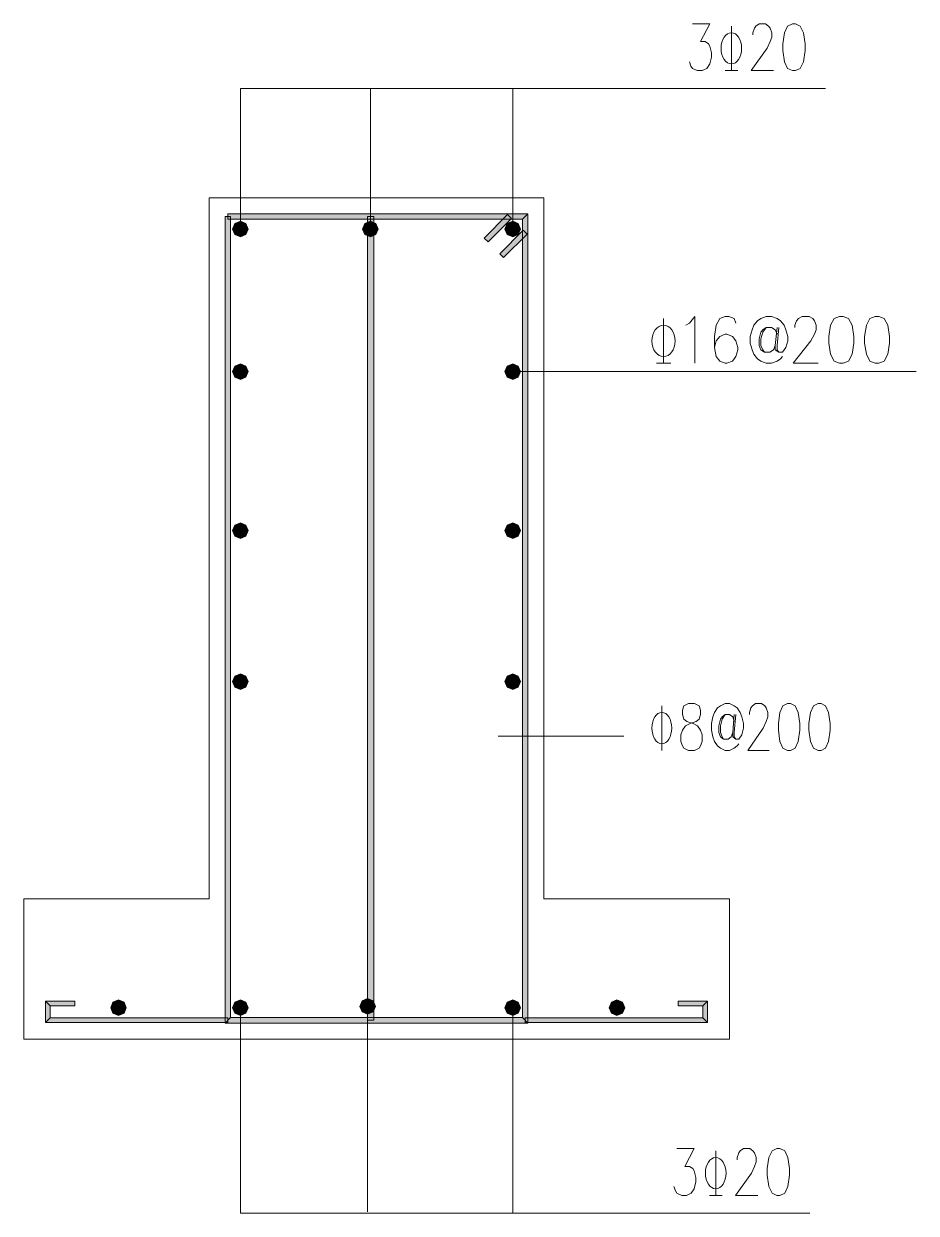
# Model space of a CAD drawing. Header units: millimetres. Extents: x 0 to 414, y 0 to 292.
# Drawn here: x 212.7 to 268.9, y 56.9 to 131.9 of the extents above; entities that cross this region are included whole.
import ezdxf

# ---------------------------------------------------------------- set-up
doc = ezdxf.new("R2010")
doc.units = ezdxf.units.MM

msp = doc.modelspace()

# ---------------------------------------------------------------- hatches: boundary and pattern name
h = msp.add_hatch(color=0)
h.dxf.hatch_style = 2
h.paths.add_polyline_path([(225.417944, 119.722194), (225.763667, 119.722194), (225.763667, 69.243222), (225.417944, 68.8975)])
h = msp.add_hatch(color=0)
h.dxf.hatch_style = 2
h.paths.add_polyline_path([(244.485583, 119.895056), (244.143389, 119.549333), (225.590806, 119.549333), (225.590806, 119.895056)])
h = msp.add_hatch(color=0)
h.dxf.hatch_style = 2
h.paths.add_polyline_path([(226.031778, 119.281222), (225.887139, 118.931972), (226.3775, 118.931972)])
h = msp.add_hatch(color=0)
h.dxf.hatch_style = 2
h.paths.add_polyline_path([(226.3775, 119.425861), (226.031778, 119.281222), (226.3775, 118.931972)])
h = msp.add_hatch(color=0)
h.dxf.hatch_style = 2
h.paths.add_polyline_path([(226.72675, 119.281222), (226.3775, 119.425861), (226.3775, 118.931972)])
h = msp.add_hatch(color=0)
h.dxf.hatch_style = 2
h.paths.add_polyline_path([(226.871389, 118.931972), (226.72675, 119.281222), (226.3775, 118.931972)])
h = msp.add_hatch(color=0)
h.dxf.hatch_style = 2
h.paths.add_polyline_path([(234.075111, 118.931972), (234.216222, 119.281222), (234.565472, 118.931972)])
h = msp.add_hatch(color=0)
h.dxf.hatch_style = 2
h.paths.add_polyline_path([(234.216222, 119.281222), (234.565472, 119.425861), (234.565472, 118.931972)])
h = msp.add_hatch(color=0)
h.dxf.hatch_style = 2
h.paths.add_polyline_path([(234.389083, 119.722194), (234.784194, 119.722194), (234.784194, 69.070361), (234.389083, 69.070361)])
h = msp.add_hatch(color=0)
h.dxf.hatch_style = 2
h.paths.add_polyline_path([(234.565472, 119.425861), (234.914722, 119.281222), (234.565472, 118.931972)])
h = msp.add_hatch(color=0)
h.dxf.hatch_style = 2
h.paths.add_polyline_path([(234.914722, 119.281222), (235.059361, 118.931972), (234.565472, 118.931972)])
h = msp.add_hatch(color=0)
h.dxf.hatch_style = 2
h.paths.add_polyline_path([(243.208528, 119.842139), (243.451944, 119.598722), (241.973806, 118.120583), (241.730389, 118.367528)])
h = msp.add_hatch(color=0)
h.dxf.hatch_style = 2
h.paths.add_polyline_path([(243.176778, 119.281222), (243.035667, 118.931972), (243.526028, 118.931972)])
h = msp.add_hatch(color=0)
h.dxf.hatch_style = 2
h.paths.add_polyline_path([(243.526028, 119.425861), (243.176778, 119.281222), (243.526028, 118.931972)])
h = msp.add_hatch(color=0)
h.dxf.hatch_style = 2
h.paths.add_polyline_path([(243.875278, 119.281222), (243.526028, 119.425861), (243.526028, 118.931972)])
h = msp.add_hatch(color=0)
h.dxf.hatch_style = 2
h.paths.add_polyline_path([(244.019917, 118.931972), (243.875278, 119.281222), (243.526028, 118.931972)])
h = msp.add_hatch(color=0)
h.dxf.hatch_style = 2
h.paths.add_polyline_path([(244.485583, 68.8975), (244.143389, 69.243222), (244.143389, 119.549333), (244.485583, 119.895056)])
h = msp.add_hatch(color=0)
h.dxf.hatch_style = 2
h.paths.add_polyline_path([(225.887139, 118.931972), (226.031778, 118.58625), (226.3775, 118.931972)])
h = msp.add_hatch(color=0)
h.dxf.hatch_style = 2
h.paths.add_polyline_path([(226.031778, 118.58625), (226.3775, 118.441611), (226.3775, 118.931972)])
h = msp.add_hatch(color=0)
h.dxf.hatch_style = 2
h.paths.add_polyline_path([(226.3775, 118.441611), (226.72675, 118.58625), (226.3775, 118.931972)])
h = msp.add_hatch(color=0)
h.dxf.hatch_style = 2
h.paths.add_polyline_path([(226.72675, 118.58625), (226.871389, 118.931972), (226.3775, 118.931972)])
h = msp.add_hatch(color=0)
h.dxf.hatch_style = 2
h.paths.add_polyline_path([(234.216222, 118.58625), (234.075111, 118.931972), (234.565472, 118.931972)])
h = msp.add_hatch(color=0)
h.dxf.hatch_style = 2
h.paths.add_polyline_path([(234.565472, 118.441611), (234.216222, 118.58625), (234.565472, 118.931972)])
h = msp.add_hatch(color=0)
h.dxf.hatch_style = 2
h.paths.add_polyline_path([(235.059361, 118.931972), (234.914722, 118.58625), (234.565472, 118.931972)])
h = msp.add_hatch(color=0)
h.dxf.hatch_style = 2
h.paths.add_polyline_path([(234.914722, 118.58625), (234.565472, 118.441611), (234.565472, 118.931972)])
h = msp.add_hatch(color=0)
h.dxf.hatch_style = 2
h.paths.add_polyline_path([(244.192778, 118.857889), (244.436194, 118.614472), (242.958056, 117.136333), (242.714639, 117.37975)])
h = msp.add_hatch(color=0)
h.dxf.hatch_style = 2
h.paths.add_polyline_path([(243.035667, 118.931972), (243.176778, 118.58625), (243.526028, 118.931972)])
h = msp.add_hatch(color=0)
h.dxf.hatch_style = 2
h.paths.add_polyline_path([(243.176778, 118.58625), (243.526028, 118.441611), (243.526028, 118.931972)])
h = msp.add_hatch(color=0)
h.dxf.hatch_style = 2
h.paths.add_polyline_path([(243.526028, 118.441611), (243.875278, 118.58625), (243.526028, 118.931972)])
h = msp.add_hatch(color=0)
h.dxf.hatch_style = 2
h.paths.add_polyline_path([(243.875278, 118.58625), (244.019917, 118.931972), (243.526028, 118.931972)])
h = msp.add_hatch(color=0)
h.dxf.hatch_style = 2
h.paths.add_polyline_path([(226.031778, 110.303028), (225.887139, 109.957306), (226.3775, 109.957306)])
h = msp.add_hatch(color=0)
h.dxf.hatch_style = 2
h.paths.add_polyline_path([(226.3775, 110.447667), (226.031778, 110.303028), (226.3775, 109.957306)])
h = msp.add_hatch(color=0)
h.dxf.hatch_style = 2
h.paths.add_polyline_path([(226.72675, 110.303028), (226.3775, 110.447667), (226.3775, 109.957306)])
h = msp.add_hatch(color=0)
h.dxf.hatch_style = 2
h.paths.add_polyline_path([(226.871389, 109.957306), (226.72675, 110.303028), (226.3775, 109.957306)])
h = msp.add_hatch(color=0)
h.dxf.hatch_style = 2
h.paths.add_polyline_path([(243.176778, 110.303028), (243.035667, 109.957306), (243.526028, 109.957306)])
h = msp.add_hatch(color=0)
h.dxf.hatch_style = 2
h.paths.add_polyline_path([(243.526028, 110.447667), (243.176778, 110.303028), (243.526028, 109.957306)])
h = msp.add_hatch(color=0)
h.dxf.hatch_style = 2
h.paths.add_polyline_path([(243.875278, 110.303028), (243.526028, 110.447667), (243.526028, 109.957306)])
h = msp.add_hatch(color=0)
h.dxf.hatch_style = 2
h.paths.add_polyline_path([(244.019917, 109.957306), (243.875278, 110.303028), (243.526028, 109.957306)])
h = msp.add_hatch(color=0)
h.dxf.hatch_style = 2
h.paths.add_polyline_path([(225.887139, 109.957306), (226.031778, 109.608056), (226.3775, 109.957306)])
h = msp.add_hatch(color=0)
h.dxf.hatch_style = 2
h.paths.add_polyline_path([(226.031778, 109.608056), (226.3775, 109.463417), (226.3775, 109.957306)])
h = msp.add_hatch(color=0)
h.dxf.hatch_style = 2
h.paths.add_polyline_path([(226.3775, 109.463417), (226.72675, 109.608056), (226.3775, 109.957306)])
h = msp.add_hatch(color=0)
h.dxf.hatch_style = 2
h.paths.add_polyline_path([(226.72675, 109.608056), (226.871389, 109.957306), (226.3775, 109.957306)])
h = msp.add_hatch(color=0)
h.dxf.hatch_style = 2
h.paths.add_polyline_path([(243.035667, 109.957306), (243.176778, 109.608056), (243.526028, 109.957306)])
h = msp.add_hatch(color=0)
h.dxf.hatch_style = 2
h.paths.add_polyline_path([(243.176778, 109.608056), (243.526028, 109.463417), (243.526028, 109.957306)])
h = msp.add_hatch(color=0)
h.dxf.hatch_style = 2
h.paths.add_polyline_path([(243.526028, 109.463417), (243.875278, 109.608056), (243.526028, 109.957306)])
h = msp.add_hatch(color=0)
h.dxf.hatch_style = 2
h.paths.add_polyline_path([(243.875278, 109.608056), (244.019917, 109.957306), (243.526028, 109.957306)])
h = msp.add_hatch(color=0)
h.dxf.hatch_style = 2
h.paths.add_polyline_path([(226.031778, 100.277083), (225.887139, 99.927833), (226.3775, 99.927833)])
h = msp.add_hatch(color=0)
h.dxf.hatch_style = 2
h.paths.add_polyline_path([(225.887139, 99.927833), (226.031778, 99.582111), (226.3775, 99.927833)])
h = msp.add_hatch(color=0)
h.dxf.hatch_style = 2
h.paths.add_polyline_path([(226.3775, 100.421722), (226.031778, 100.277083), (226.3775, 99.927833)])
h = msp.add_hatch(color=0)
h.dxf.hatch_style = 2
h.paths.add_polyline_path([(226.031778, 99.582111), (226.3775, 99.437472), (226.3775, 99.927833)])
h = msp.add_hatch(color=0)
h.dxf.hatch_style = 2
h.paths.add_polyline_path([(226.72675, 100.277083), (226.3775, 100.421722), (226.3775, 99.927833)])
h = msp.add_hatch(color=0)
h.dxf.hatch_style = 2
h.paths.add_polyline_path([(226.871389, 99.927833), (226.72675, 100.277083), (226.3775, 99.927833)])
h = msp.add_hatch(color=0)
h.dxf.hatch_style = 2
h.paths.add_polyline_path([(226.3775, 99.437472), (226.72675, 99.582111), (226.3775, 99.927833)])
h = msp.add_hatch(color=0)
h.dxf.hatch_style = 2
h.paths.add_polyline_path([(226.72675, 99.582111), (226.871389, 99.927833), (226.3775, 99.927833)])
h = msp.add_hatch(color=0)
h.dxf.hatch_style = 2
h.paths.add_polyline_path([(243.176778, 100.277083), (243.035667, 99.927833), (243.526028, 99.927833)])
h = msp.add_hatch(color=0)
h.dxf.hatch_style = 2
h.paths.add_polyline_path([(243.035667, 99.927833), (243.176778, 99.582111), (243.526028, 99.927833)])
h = msp.add_hatch(color=0)
h.dxf.hatch_style = 2
h.paths.add_polyline_path([(243.526028, 100.421722), (243.176778, 100.277083), (243.526028, 99.927833)])
h = msp.add_hatch(color=0)
h.dxf.hatch_style = 2
h.paths.add_polyline_path([(243.176778, 99.582111), (243.526028, 99.437472), (243.526028, 99.927833)])
h = msp.add_hatch(color=0)
h.dxf.hatch_style = 2
h.paths.add_polyline_path([(243.875278, 100.277083), (243.526028, 100.421722), (243.526028, 99.927833)])
h = msp.add_hatch(color=0)
h.dxf.hatch_style = 2
h.paths.add_polyline_path([(244.019917, 99.927833), (243.875278, 100.277083), (243.526028, 99.927833)])
h = msp.add_hatch(color=0)
h.dxf.hatch_style = 2
h.paths.add_polyline_path([(243.526028, 99.437472), (243.875278, 99.582111), (243.526028, 99.927833)])
h = msp.add_hatch(color=0)
h.dxf.hatch_style = 2
h.paths.add_polyline_path([(243.875278, 99.582111), (244.019917, 99.927833), (243.526028, 99.927833)])
h = msp.add_hatch(color=0)
h.dxf.hatch_style = 2
h.paths.add_polyline_path([(226.031778, 90.759139), (225.887139, 90.413417), (226.3775, 90.413417)])
h = msp.add_hatch(color=0)
h.dxf.hatch_style = 2
h.paths.add_polyline_path([(226.3775, 90.903778), (226.031778, 90.759139), (226.3775, 90.413417)])
h = msp.add_hatch(color=0)
h.dxf.hatch_style = 2
h.paths.add_polyline_path([(226.72675, 90.759139), (226.3775, 90.903778), (226.3775, 90.413417)])
h = msp.add_hatch(color=0)
h.dxf.hatch_style = 2
h.paths.add_polyline_path([(226.871389, 90.413417), (226.72675, 90.759139), (226.3775, 90.413417)])
h = msp.add_hatch(color=0)
h.dxf.hatch_style = 2
h.paths.add_polyline_path([(243.176778, 90.759139), (243.035667, 90.413417), (243.526028, 90.413417)])
h = msp.add_hatch(color=0)
h.dxf.hatch_style = 2
h.paths.add_polyline_path([(243.526028, 90.903778), (243.176778, 90.759139), (243.526028, 90.413417)])
h = msp.add_hatch(color=0)
h.dxf.hatch_style = 2
h.paths.add_polyline_path([(243.875278, 90.759139), (243.526028, 90.903778), (243.526028, 90.413417)])
h = msp.add_hatch(color=0)
h.dxf.hatch_style = 2
h.paths.add_polyline_path([(244.019917, 90.413417), (243.875278, 90.759139), (243.526028, 90.413417)])
h = msp.add_hatch(color=0)
h.dxf.hatch_style = 2
h.paths.add_polyline_path([(225.887139, 90.413417), (226.031778, 90.064167), (226.3775, 90.413417)])
h = msp.add_hatch(color=0)
h.dxf.hatch_style = 2
h.paths.add_polyline_path([(226.031778, 90.064167), (226.3775, 89.919528), (226.3775, 90.413417)])
h = msp.add_hatch(color=0)
h.dxf.hatch_style = 2
h.paths.add_polyline_path([(226.3775, 89.919528), (226.72675, 90.064167), (226.3775, 90.413417)])
h = msp.add_hatch(color=0)
h.dxf.hatch_style = 2
h.paths.add_polyline_path([(226.72675, 90.064167), (226.871389, 90.413417), (226.3775, 90.413417)])
h = msp.add_hatch(color=0)
h.dxf.hatch_style = 2
h.paths.add_polyline_path([(243.035667, 90.413417), (243.176778, 90.064167), (243.526028, 90.413417)])
h = msp.add_hatch(color=0)
h.dxf.hatch_style = 2
h.paths.add_polyline_path([(243.176778, 90.064167), (243.526028, 89.919528), (243.526028, 90.413417)])
h = msp.add_hatch(color=0)
h.dxf.hatch_style = 2
h.paths.add_polyline_path([(243.526028, 89.919528), (243.875278, 90.064167), (243.526028, 90.413417)])
h = msp.add_hatch(color=0)
h.dxf.hatch_style = 2
h.paths.add_polyline_path([(243.875278, 90.064167), (244.019917, 90.413417), (243.526028, 90.413417)])
h = msp.add_hatch(color=0)
h.dxf.hatch_style = 2
h.paths.add_polyline_path([(214.397167, 69.218528), (214.100833, 68.922194), (214.100833, 70.273333), (214.397167, 69.980528)])
h = msp.add_hatch(color=0)
h.dxf.hatch_style = 2
h.paths.add_polyline_path([(214.397167, 69.980528), (214.100833, 70.273333), (215.959972, 70.273333), (215.959972, 69.980528)])
h = msp.add_hatch(color=0)
h.dxf.hatch_style = 2
h.paths.add_polyline_path([(218.351806, 70.206306), (218.207167, 69.857056), (218.697528, 69.857056)])
h = msp.add_hatch(color=0)
h.dxf.hatch_style = 2
h.paths.add_polyline_path([(218.207167, 69.857056), (218.351806, 69.507806), (218.697528, 69.857056)])
h = msp.add_hatch(color=0)
h.dxf.hatch_style = 2
h.paths.add_polyline_path([(218.697528, 70.350944), (218.351806, 70.206306), (218.697528, 69.857056)])
h = msp.add_hatch(color=0)
h.dxf.hatch_style = 2
h.paths.add_polyline_path([(218.351806, 69.507806), (218.697528, 69.363167), (218.697528, 69.857056)])
h = msp.add_hatch(color=0)
h.dxf.hatch_style = 2
h.paths.add_polyline_path([(219.046778, 70.206306), (218.697528, 70.350944), (218.697528, 69.857056)])
h = msp.add_hatch(color=0)
h.dxf.hatch_style = 2
h.paths.add_polyline_path([(219.191417, 69.857056), (219.046778, 70.206306), (218.697528, 69.857056)])
h = msp.add_hatch(color=0)
h.dxf.hatch_style = 2
h.paths.add_polyline_path([(218.697528, 69.363167), (219.046778, 69.507806), (218.697528, 69.857056)])
h = msp.add_hatch(color=0)
h.dxf.hatch_style = 2
h.paths.add_polyline_path([(219.046778, 69.507806), (219.191417, 69.857056), (218.697528, 69.857056)])
h = msp.add_hatch(color=0)
h.dxf.hatch_style = 2
h.paths.add_polyline_path([(226.031778, 70.206306), (225.887139, 69.857056), (226.3775, 69.857056)])
h = msp.add_hatch(color=0)
h.dxf.hatch_style = 2
h.paths.add_polyline_path([(225.887139, 69.857056), (226.031778, 69.507806), (226.3775, 69.857056)])
h = msp.add_hatch(color=0)
h.dxf.hatch_style = 2
h.paths.add_polyline_path([(226.3775, 70.350944), (226.031778, 70.206306), (226.3775, 69.857056)])
h = msp.add_hatch(color=0)
h.dxf.hatch_style = 2
h.paths.add_polyline_path([(226.031778, 69.507806), (226.3775, 69.363167), (226.3775, 69.857056)])
h = msp.add_hatch(color=0)
h.dxf.hatch_style = 2
h.paths.add_polyline_path([(226.72675, 70.206306), (226.3775, 70.350944), (226.3775, 69.857056)])
h = msp.add_hatch(color=0)
h.dxf.hatch_style = 2
h.paths.add_polyline_path([(226.871389, 69.857056), (226.72675, 70.206306), (226.3775, 69.857056)])
h = msp.add_hatch(color=0)
h.dxf.hatch_style = 2
h.paths.add_polyline_path([(226.3775, 69.363167), (226.72675, 69.507806), (226.3775, 69.857056)])
h = msp.add_hatch(color=0)
h.dxf.hatch_style = 2
h.paths.add_polyline_path([(226.72675, 69.507806), (226.871389, 69.857056), (226.3775, 69.857056)])
h = msp.add_hatch(color=0)
h.dxf.hatch_style = 2
h.paths.add_polyline_path([(233.895194, 69.938194), (234.039833, 70.287444), (234.389083, 69.938194)])
h = msp.add_hatch(color=0)
h.dxf.hatch_style = 2
h.paths.add_polyline_path([(234.039833, 69.592472), (233.895194, 69.938194), (234.389083, 69.938194)])
h = msp.add_hatch(color=0)
h.dxf.hatch_style = 2
h.paths.add_polyline_path([(234.039833, 70.287444), (234.389083, 70.432083), (234.389083, 69.938194)])
h = msp.add_hatch(color=0)
h.dxf.hatch_style = 2
h.paths.add_polyline_path([(234.389083, 69.447833), (234.039833, 69.592472), (234.389083, 69.938194)])
h = msp.add_hatch(color=0)
h.dxf.hatch_style = 2
h.paths.add_polyline_path([(234.389083, 70.432083), (234.734806, 70.287444), (234.389083, 69.938194)])
h = msp.add_hatch(color=0)
h.dxf.hatch_style = 2
h.paths.add_polyline_path([(234.734806, 70.287444), (234.879444, 69.938194), (234.389083, 69.938194)])
h = msp.add_hatch(color=0)
h.dxf.hatch_style = 2
h.paths.add_polyline_path([(234.879444, 69.938194), (234.734806, 69.592472), (234.389083, 69.938194)])
h = msp.add_hatch(color=0)
h.dxf.hatch_style = 2
h.paths.add_polyline_path([(234.734806, 69.592472), (234.389083, 69.447833), (234.389083, 69.938194)])
h = msp.add_hatch(color=0)
h.dxf.hatch_style = 2
h.paths.add_polyline_path([(243.176778, 70.206306), (243.035667, 69.857056), (243.526028, 69.857056)])
h = msp.add_hatch(color=0)
h.dxf.hatch_style = 2
h.paths.add_polyline_path([(243.035667, 69.857056), (243.176778, 69.507806), (243.526028, 69.857056)])
h = msp.add_hatch(color=0)
h.dxf.hatch_style = 2
h.paths.add_polyline_path([(243.526028, 70.350944), (243.176778, 70.206306), (243.526028, 69.857056)])
h = msp.add_hatch(color=0)
h.dxf.hatch_style = 2
h.paths.add_polyline_path([(243.176778, 69.507806), (243.526028, 69.363167), (243.526028, 69.857056)])
h = msp.add_hatch(color=0)
h.dxf.hatch_style = 2
h.paths.add_polyline_path([(243.875278, 70.206306), (243.526028, 70.350944), (243.526028, 69.857056)])
h = msp.add_hatch(color=0)
h.dxf.hatch_style = 2
h.paths.add_polyline_path([(244.019917, 69.857056), (243.875278, 70.206306), (243.526028, 69.857056)])
h = msp.add_hatch(color=0)
h.dxf.hatch_style = 2
h.paths.add_polyline_path([(243.526028, 69.363167), (243.875278, 69.507806), (243.526028, 69.857056)])
h = msp.add_hatch(color=0)
h.dxf.hatch_style = 2
h.paths.add_polyline_path([(243.875278, 69.507806), (244.019917, 69.857056), (243.526028, 69.857056)])
h = msp.add_hatch(color=0)
h.dxf.hatch_style = 2
h.paths.add_polyline_path([(249.7455, 70.206306), (249.600861, 69.857056), (250.09475, 69.857056)])
h = msp.add_hatch(color=0)
h.dxf.hatch_style = 2
h.paths.add_polyline_path([(249.600861, 69.857056), (249.7455, 69.507806), (250.09475, 69.857056)])
h = msp.add_hatch(color=0)
h.dxf.hatch_style = 2
h.paths.add_polyline_path([(250.09475, 70.350944), (249.7455, 70.206306), (250.09475, 69.857056)])
h = msp.add_hatch(color=0)
h.dxf.hatch_style = 2
h.paths.add_polyline_path([(249.7455, 69.507806), (250.09475, 69.363167), (250.09475, 69.857056)])
h = msp.add_hatch(color=0)
h.dxf.hatch_style = 2
h.paths.add_polyline_path([(250.440472, 70.206306), (250.09475, 70.350944), (250.09475, 69.857056)])
h = msp.add_hatch(color=0)
h.dxf.hatch_style = 2
h.paths.add_polyline_path([(250.585111, 69.857056), (250.440472, 70.206306), (250.09475, 69.857056)])
h = msp.add_hatch(color=0)
h.dxf.hatch_style = 2
h.paths.add_polyline_path([(250.09475, 69.363167), (250.440472, 69.507806), (250.09475, 69.857056)])
h = msp.add_hatch(color=0)
h.dxf.hatch_style = 2
h.paths.add_polyline_path([(250.440472, 69.507806), (250.585111, 69.857056), (250.09475, 69.857056)])
h = msp.add_hatch(color=0)
h.dxf.hatch_style = 2
h.paths.add_polyline_path([(255.802694, 70.273333), (255.506361, 69.980528), (253.947083, 69.980528), (253.947083, 70.273333)])
h = msp.add_hatch(color=0)
h.dxf.hatch_style = 2
h.paths.add_polyline_path([(255.802694, 68.922194), (255.506361, 69.218528), (255.506361, 69.980528), (255.802694, 70.273333)])
h = msp.add_hatch(color=0)
h.dxf.hatch_style = 2
h.paths.add_polyline_path([(225.590806, 69.218528), (225.590806, 68.922194), (214.100833, 68.922194), (214.397167, 69.218528)])
h = msp.add_hatch(color=0)
h.dxf.hatch_style = 2
h.paths.add_polyline_path([(225.417944, 68.8975), (225.763667, 69.243222), (244.143389, 69.243222), (244.485583, 68.8975)])
h = msp.add_hatch(color=0)
h.dxf.hatch_style = 2
h.paths.add_polyline_path([(244.312722, 68.922194), (244.312722, 69.218528), (255.506361, 69.218528), (255.802694, 68.922194)])

# ---------------------------------------------------------------- linework, layer by layer
at = {"color": 0, "lineweight": 0}
for points in [[(254.853722, 131.871861), (255.950861, 131.871861), (255.351139, 130.7465), (255.651, 130.7465), (255.852083, 130.605389), (255.950861, 130.467806), (256.053167, 130.044472), (256.053167, 129.76225), (255.950861, 129.338917), (255.753306, 129.060222), (255.453444, 128.919111), (255.153583, 128.919111), (254.853722, 129.060222), (254.754944, 129.201333), (254.652639, 129.480028)], [(257.298472, 131.73075), (257.298472, 128.919111)], [(258.646083, 131.169833), (258.646083, 131.310944), (258.748389, 131.593167), (258.847167, 131.73075), (259.044722, 131.871861), (259.446889, 131.871861), (259.644444, 131.73075), (259.743222, 131.593167), (259.845528, 131.310944), (259.845528, 131.028722), (259.743222, 130.7465), (259.545667, 130.326694), (258.547306, 128.919111), (259.944306, 128.919111)], [(256.899833, 128.919111), (257.697111, 128.919111)], [(226.3775, 118.931972), (226.3775, 127.797278)], [(226.3775, 127.797278), (263.221611, 127.797278)], [(234.565472, 118.931972), (234.565472, 127.797278)], [(243.526028, 118.931972), (243.526028, 127.797278)], [(224.409, 76.715056), (224.409, 120.904)], [(224.409, 120.904), (245.494528, 120.904)], [(245.494528, 76.715056), (245.494528, 120.904)], [(253.026333, 113.291056), (253.026333, 110.475889)], [(254.433917, 112.867722), (254.659694, 113.008833), (254.998361, 113.428639), (254.998361, 110.475889)], [(257.584222, 113.008833), (257.474861, 113.291056), (257.136194, 113.428639), (256.910417, 113.428639), (256.57175, 113.291056), (256.3495, 112.867722), (256.236611, 112.165694), (256.236611, 111.460139), (256.3495, 110.899222), (256.57175, 110.617), (256.910417, 110.475889), (257.023306, 110.475889), (257.361972, 110.617), (257.584222, 110.899222), (257.697111, 111.319028), (257.697111, 111.460139), (257.584222, 111.883472), (257.361972, 112.165694), (257.023306, 112.303278), (256.910417, 112.303278), (256.57175, 112.165694), (256.3495, 111.883472), (256.236611, 111.460139)], [(260.173611, 112.726611), (260.060722, 111.60125), (260.060722, 111.319028), (260.2865, 111.177917), (260.512278, 111.177917), (260.738056, 111.460139), (260.850944, 111.883472), (260.850944, 112.165694), (260.738056, 112.5855), (260.625167, 112.867722), (260.399389, 113.149944), (260.173611, 113.291056), (259.834944, 113.428639), (259.499806, 113.428639), (259.161139, 113.291056), (258.935361, 113.149944), (258.709583, 112.867722), (258.600222, 112.5855), (258.487333, 112.165694), (258.487333, 111.742361), (258.600222, 111.319028), (258.709583, 111.040333), (258.935361, 110.758111), (259.161139, 110.617), (259.499806, 110.475889), (259.834944, 110.475889), (260.173611, 110.617), (260.399389, 110.758111), (260.512278, 110.899222)], [(261.298972, 112.726611), (261.298972, 112.867722), (261.411861, 113.149944), (261.52475, 113.291056), (261.750528, 113.428639), (262.198556, 113.428639), (262.424333, 113.291056), (262.537222, 113.149944), (262.650111, 112.867722), (262.650111, 112.5855), (262.537222, 112.303278), (262.311444, 111.883472), (261.186083, 110.475889), (262.763, 110.475889)], [(260.173611, 112.303278), (260.060722, 112.5855), (259.834944, 112.726611), (259.499806, 112.726611), (259.274028, 112.5855), (259.161139, 112.444389), (259.04825, 112.024583), (259.04825, 111.60125), (259.161139, 111.319028), (259.386917, 111.177917), (259.725583, 111.177917), (259.947833, 111.319028), (260.060722, 111.60125)], [(259.499806, 112.726611), (259.274028, 112.444389), (259.161139, 112.024583), (259.161139, 111.60125), (259.274028, 111.319028), (259.386917, 111.177917)], [(260.2865, 112.726611), (260.173611, 111.60125), (260.173611, 111.319028), (260.2865, 111.177917)], [(252.578306, 110.475889), (253.477889, 110.475889)], [(243.279083, 109.957306), (268.940139, 109.957306)], [(252.9205, 88.892944), (252.9205, 86.081306)], [(257.478389, 88.332028), (257.383139, 87.206667), (257.383139, 86.924444), (257.573639, 86.783333), (257.764139, 86.783333), (257.958167, 87.065556), (258.053417, 87.488889), (258.053417, 87.767583), (257.958167, 88.190917), (257.862917, 88.473139), (257.668889, 88.755361), (257.478389, 88.892944), (257.189111, 89.034056), (256.903361, 89.034056), (256.614083, 88.892944), (256.423583, 88.755361), (256.229556, 88.473139), (256.134306, 88.190917), (256.039056, 87.767583), (256.039056, 87.347778), (256.134306, 86.924444), (256.229556, 86.642222), (256.423583, 86.363528), (256.614083, 86.222417), (256.903361, 86.081306), (257.189111, 86.081306), (257.478389, 86.222417), (257.668889, 86.363528), (257.764139, 86.501111)], [(258.437944, 88.332028), (258.437944, 88.473139), (258.533194, 88.755361), (258.628444, 88.892944), (258.822472, 89.034056), (259.203472, 89.034056), (259.3975, 88.892944), (259.49275, 88.755361), (259.588, 88.473139), (259.588, 88.190917), (259.49275, 87.908694), (259.30225, 87.488889), (258.342694, 86.081306), (259.68325, 86.081306)], [(257.478389, 87.908694), (257.383139, 88.190917), (257.189111, 88.332028), (256.903361, 88.332028), (256.709333, 88.190917), (256.614083, 88.049806), (256.518833, 87.63), (256.518833, 87.206667), (256.614083, 86.924444), (256.804583, 86.783333), (257.093861, 86.783333), (257.284361, 86.924444), (257.383139, 87.206667)], [(256.903361, 88.332028), (256.709333, 88.049806), (256.614083, 87.63), (256.614083, 87.206667), (256.709333, 86.924444), (256.804583, 86.783333)], [(257.573639, 88.332028), (257.478389, 87.206667), (257.478389, 86.924444), (257.573639, 86.783333)], [(242.605278, 86.984417), (250.532194, 86.984417)], [(212.735583, 67.888556), (212.735583, 76.715056)], [(212.735583, 76.715056), (224.409, 76.715056)], [(245.494528, 76.715056), (251.897444, 76.715056)], [(257.171472, 76.715056), (251.897444, 76.715056)], [(257.171472, 67.888556), (257.171472, 76.715056)], [(226.3775, 69.857056), (226.3775, 56.910111)], [(234.389083, 69.938194), (234.389083, 56.994778)], [(243.526028, 69.857056), (243.526028, 56.910111)], [(212.735583, 67.888556), (257.171472, 67.888556)], [(253.869472, 60.988222), (254.966611, 60.988222), (254.366889, 59.862861), (254.66675, 59.862861), (254.867833, 59.72175), (254.966611, 59.580639), (255.065389, 59.157306), (255.065389, 58.878611), (254.966611, 58.455278), (254.765528, 58.173056), (254.469194, 58.031944), (254.169333, 58.031944), (253.869472, 58.173056), (253.770694, 58.314167), (253.668389, 58.596389)], [(256.314222, 60.847111), (256.314222, 58.031944)], [(257.661833, 60.282667), (257.661833, 60.423778), (257.760611, 60.706), (257.862917, 60.847111), (258.060472, 60.988222), (258.459111, 60.988222), (258.660194, 60.847111), (258.758972, 60.706), (258.861278, 60.423778), (258.861278, 60.145083), (258.758972, 59.862861), (258.561417, 59.439528), (257.563056, 58.031944), (258.960056, 58.031944)], [(255.915583, 58.031944), (256.712861, 58.031944)], [(226.3775, 56.910111), (262.237361, 56.910111)]]:
    msp.add_lwpolyline(points, dxfattribs=at)
for points in [[(261.14375, 131.871861), (260.843889, 131.73075), (260.642806, 131.310944), (260.544028, 130.605389), (260.544028, 130.185583), (260.642806, 129.480028), (260.843889, 129.060222), (261.14375, 128.919111), (261.341306, 128.919111), (261.641167, 129.060222), (261.84225, 129.480028), (261.941028, 130.185583), (261.941028, 130.605389), (261.84225, 131.310944), (261.641167, 131.73075), (261.341306, 131.871861)], [(225.417944, 119.722194), (225.763667, 119.722194), (225.763667, 69.243222), (225.417944, 68.8975)], [(244.485583, 119.895056), (244.143389, 119.549333), (225.590806, 119.549333), (225.590806, 119.895056)], [(226.031778, 119.281222), (225.887139, 118.931972), (226.3775, 118.931972)], [(226.3775, 119.425861), (226.031778, 119.281222), (226.3775, 118.931972)], [(226.72675, 119.281222), (226.3775, 119.425861), (226.3775, 118.931972)], [(226.871389, 118.931972), (226.72675, 119.281222), (226.3775, 118.931972)], [(234.075111, 118.931972), (234.216222, 119.281222), (234.565472, 118.931972)], [(234.216222, 119.281222), (234.565472, 119.425861), (234.565472, 118.931972)], [(234.389083, 119.722194), (234.784194, 119.722194), (234.784194, 69.070361), (234.389083, 69.070361)], [(234.565472, 119.425861), (234.914722, 119.281222), (234.565472, 118.931972)], [(234.914722, 119.281222), (235.059361, 118.931972), (234.565472, 118.931972)], [(243.208528, 119.842139), (243.451944, 119.598722), (241.973806, 118.120583), (241.730389, 118.367528)], [(243.176778, 119.281222), (243.035667, 118.931972), (243.526028, 118.931972)], [(243.526028, 119.425861), (243.176778, 119.281222), (243.526028, 118.931972)], [(243.875278, 119.281222), (243.526028, 119.425861), (243.526028, 118.931972)], [(244.019917, 118.931972), (243.875278, 119.281222), (243.526028, 118.931972)], [(244.485583, 68.8975), (244.143389, 69.243222), (244.143389, 119.549333), (244.485583, 119.895056)], [(225.887139, 118.931972), (226.031778, 118.58625), (226.3775, 118.931972)], [(226.031778, 118.58625), (226.3775, 118.441611), (226.3775, 118.931972)], [(226.3775, 118.441611), (226.72675, 118.58625), (226.3775, 118.931972)], [(226.72675, 118.58625), (226.871389, 118.931972), (226.3775, 118.931972)], [(234.216222, 118.58625), (234.075111, 118.931972), (234.565472, 118.931972)], [(234.565472, 118.441611), (234.216222, 118.58625), (234.565472, 118.931972)], [(235.059361, 118.931972), (234.914722, 118.58625), (234.565472, 118.931972)], [(234.914722, 118.58625), (234.565472, 118.441611), (234.565472, 118.931972)], [(244.192778, 118.857889), (244.436194, 118.614472), (242.958056, 117.136333), (242.714639, 117.37975)], [(243.035667, 118.931972), (243.176778, 118.58625), (243.526028, 118.931972)], [(243.176778, 118.58625), (243.526028, 118.441611), (243.526028, 118.931972)], [(243.526028, 118.441611), (243.875278, 118.58625), (243.526028, 118.931972)], [(243.875278, 118.58625), (244.019917, 118.931972), (243.526028, 118.931972)], [(264.114139, 113.428639), (263.775472, 113.291056), (263.549694, 112.867722), (263.436806, 112.165694), (263.436806, 111.742361), (263.549694, 111.040333), (263.775472, 110.617), (264.114139, 110.475889), (264.339917, 110.475889), (264.675056, 110.617), (264.900833, 111.040333), (265.013722, 111.742361), (265.013722, 112.165694), (264.900833, 112.867722), (264.675056, 113.291056), (264.339917, 113.428639)], [(266.364861, 113.428639), (266.026194, 113.291056), (265.800417, 112.867722), (265.687528, 112.165694), (265.687528, 111.742361), (265.800417, 111.040333), (266.026194, 110.617), (266.364861, 110.475889), (266.590639, 110.475889), (266.925778, 110.617), (267.151556, 111.040333), (267.264444, 111.742361), (267.264444, 112.165694), (267.151556, 112.867722), (266.925778, 113.291056), (266.590639, 113.428639)], [(226.031778, 110.303028), (225.887139, 109.957306), (226.3775, 109.957306)], [(226.3775, 110.447667), (226.031778, 110.303028), (226.3775, 109.957306)], [(226.72675, 110.303028), (226.3775, 110.447667), (226.3775, 109.957306)], [(226.871389, 109.957306), (226.72675, 110.303028), (226.3775, 109.957306)], [(243.176778, 110.303028), (243.035667, 109.957306), (243.526028, 109.957306)], [(243.526028, 110.447667), (243.176778, 110.303028), (243.526028, 109.957306)], [(243.875278, 110.303028), (243.526028, 110.447667), (243.526028, 109.957306)], [(244.019917, 109.957306), (243.875278, 110.303028), (243.526028, 109.957306)], [(225.887139, 109.957306), (226.031778, 109.608056), (226.3775, 109.957306)], [(226.031778, 109.608056), (226.3775, 109.463417), (226.3775, 109.957306)], [(226.3775, 109.463417), (226.72675, 109.608056), (226.3775, 109.957306)], [(226.72675, 109.608056), (226.871389, 109.957306), (226.3775, 109.957306)], [(243.035667, 109.957306), (243.176778, 109.608056), (243.526028, 109.957306)], [(243.176778, 109.608056), (243.526028, 109.463417), (243.526028, 109.957306)], [(243.526028, 109.463417), (243.875278, 109.608056), (243.526028, 109.957306)], [(243.875278, 109.608056), (244.019917, 109.957306), (243.526028, 109.957306)], [(226.031778, 100.277083), (225.887139, 99.927833), (226.3775, 99.927833)], [(225.887139, 99.927833), (226.031778, 99.582111), (226.3775, 99.927833)], [(226.3775, 100.421722), (226.031778, 100.277083), (226.3775, 99.927833)], [(226.031778, 99.582111), (226.3775, 99.437472), (226.3775, 99.927833)], [(226.72675, 100.277083), (226.3775, 100.421722), (226.3775, 99.927833)], [(226.871389, 99.927833), (226.72675, 100.277083), (226.3775, 99.927833)], [(226.3775, 99.437472), (226.72675, 99.582111), (226.3775, 99.927833)], [(226.72675, 99.582111), (226.871389, 99.927833), (226.3775, 99.927833)], [(243.176778, 100.277083), (243.035667, 99.927833), (243.526028, 99.927833)], [(243.035667, 99.927833), (243.176778, 99.582111), (243.526028, 99.927833)], [(243.526028, 100.421722), (243.176778, 100.277083), (243.526028, 99.927833)], [(243.176778, 99.582111), (243.526028, 99.437472), (243.526028, 99.927833)], [(243.875278, 100.277083), (243.526028, 100.421722), (243.526028, 99.927833)], [(244.019917, 99.927833), (243.875278, 100.277083), (243.526028, 99.927833)], [(243.526028, 99.437472), (243.875278, 99.582111), (243.526028, 99.927833)], [(243.875278, 99.582111), (244.019917, 99.927833), (243.526028, 99.927833)], [(226.031778, 90.759139), (225.887139, 90.413417), (226.3775, 90.413417)], [(226.3775, 90.903778), (226.031778, 90.759139), (226.3775, 90.413417)], [(226.72675, 90.759139), (226.3775, 90.903778), (226.3775, 90.413417)], [(226.871389, 90.413417), (226.72675, 90.759139), (226.3775, 90.413417)], [(243.176778, 90.759139), (243.035667, 90.413417), (243.526028, 90.413417)], [(243.526028, 90.903778), (243.176778, 90.759139), (243.526028, 90.413417)], [(243.875278, 90.759139), (243.526028, 90.903778), (243.526028, 90.413417)], [(244.019917, 90.413417), (243.875278, 90.759139), (243.526028, 90.413417)], [(225.887139, 90.413417), (226.031778, 90.064167), (226.3775, 90.413417)], [(226.031778, 90.064167), (226.3775, 89.919528), (226.3775, 90.413417)], [(226.3775, 89.919528), (226.72675, 90.064167), (226.3775, 90.413417)], [(226.72675, 90.064167), (226.871389, 90.413417), (226.3775, 90.413417)], [(243.035667, 90.413417), (243.176778, 90.064167), (243.526028, 90.413417)], [(243.176778, 90.064167), (243.526028, 89.919528), (243.526028, 90.413417)], [(243.526028, 89.919528), (243.875278, 90.064167), (243.526028, 90.413417)], [(243.875278, 90.064167), (244.019917, 90.413417), (243.526028, 90.413417)], [(254.599722, 89.034056), (254.310444, 88.892944), (254.215194, 88.61425), (254.215194, 88.332028), (254.310444, 88.049806), (254.504472, 87.908694), (254.885472, 87.767583), (255.17475, 87.63), (255.36525, 87.347778), (255.464028, 87.065556), (255.464028, 86.642222), (255.36525, 86.363528), (255.27, 86.222417), (254.98425, 86.081306), (254.599722, 86.081306), (254.310444, 86.222417), (254.215194, 86.363528), (254.119944, 86.642222), (254.119944, 87.065556), (254.215194, 87.347778), (254.405694, 87.63), (254.694972, 87.767583), (255.0795, 87.908694), (255.27, 88.049806), (255.36525, 88.332028), (255.36525, 88.61425), (255.27, 88.892944), (254.98425, 89.034056)], [(260.836833, 89.034056), (260.547556, 88.892944), (260.357056, 88.473139), (260.261806, 87.767583), (260.261806, 87.347778), (260.357056, 86.642222), (260.547556, 86.222417), (260.836833, 86.081306), (261.027333, 86.081306), (261.316611, 86.222417), (261.507111, 86.642222), (261.602361, 87.347778), (261.602361, 87.767583), (261.507111, 88.473139), (261.316611, 88.892944), (261.027333, 89.034056)], [(262.755944, 89.034056), (262.466667, 88.892944), (262.276167, 88.473139), (262.180917, 87.767583), (262.180917, 87.347778), (262.276167, 86.642222), (262.466667, 86.222417), (262.755944, 86.081306), (262.946444, 86.081306), (263.235722, 86.222417), (263.426222, 86.642222), (263.521472, 87.347778), (263.521472, 87.767583), (263.426222, 88.473139), (263.235722, 88.892944), (262.946444, 89.034056)], [(214.397167, 69.218528), (214.100833, 68.922194), (214.100833, 70.273333), (214.397167, 69.980528)], [(214.397167, 69.980528), (214.100833, 70.273333), (215.959972, 70.273333), (215.959972, 69.980528)], [(218.351806, 70.206306), (218.207167, 69.857056), (218.697528, 69.857056)], [(218.207167, 69.857056), (218.351806, 69.507806), (218.697528, 69.857056)], [(218.697528, 70.350944), (218.351806, 70.206306), (218.697528, 69.857056)], [(218.351806, 69.507806), (218.697528, 69.363167), (218.697528, 69.857056)], [(219.046778, 70.206306), (218.697528, 70.350944), (218.697528, 69.857056)], [(219.191417, 69.857056), (219.046778, 70.206306), (218.697528, 69.857056)], [(218.697528, 69.363167), (219.046778, 69.507806), (218.697528, 69.857056)], [(219.046778, 69.507806), (219.191417, 69.857056), (218.697528, 69.857056)], [(226.031778, 70.206306), (225.887139, 69.857056), (226.3775, 69.857056)], [(225.887139, 69.857056), (226.031778, 69.507806), (226.3775, 69.857056)], [(226.3775, 70.350944), (226.031778, 70.206306), (226.3775, 69.857056)], [(226.031778, 69.507806), (226.3775, 69.363167), (226.3775, 69.857056)], [(226.72675, 70.206306), (226.3775, 70.350944), (226.3775, 69.857056)], [(226.871389, 69.857056), (226.72675, 70.206306), (226.3775, 69.857056)], [(226.3775, 69.363167), (226.72675, 69.507806), (226.3775, 69.857056)], [(226.72675, 69.507806), (226.871389, 69.857056), (226.3775, 69.857056)], [(233.895194, 69.938194), (234.039833, 70.287444), (234.389083, 69.938194)], [(234.039833, 69.592472), (233.895194, 69.938194), (234.389083, 69.938194)], [(234.039833, 70.287444), (234.389083, 70.432083), (234.389083, 69.938194)], [(234.389083, 69.447833), (234.039833, 69.592472), (234.389083, 69.938194)], [(234.389083, 70.432083), (234.734806, 70.287444), (234.389083, 69.938194)], [(234.734806, 70.287444), (234.879444, 69.938194), (234.389083, 69.938194)], [(234.879444, 69.938194), (234.734806, 69.592472), (234.389083, 69.938194)], [(234.734806, 69.592472), (234.389083, 69.447833), (234.389083, 69.938194)], [(243.176778, 70.206306), (243.035667, 69.857056), (243.526028, 69.857056)], [(243.035667, 69.857056), (243.176778, 69.507806), (243.526028, 69.857056)], [(243.526028, 70.350944), (243.176778, 70.206306), (243.526028, 69.857056)], [(243.176778, 69.507806), (243.526028, 69.363167), (243.526028, 69.857056)], [(243.875278, 70.206306), (243.526028, 70.350944), (243.526028, 69.857056)], [(244.019917, 69.857056), (243.875278, 70.206306), (243.526028, 69.857056)], [(243.526028, 69.363167), (243.875278, 69.507806), (243.526028, 69.857056)], [(243.875278, 69.507806), (244.019917, 69.857056), (243.526028, 69.857056)], [(249.7455, 70.206306), (249.600861, 69.857056), (250.09475, 69.857056)], [(249.600861, 69.857056), (249.7455, 69.507806), (250.09475, 69.857056)], [(250.09475, 70.350944), (249.7455, 70.206306), (250.09475, 69.857056)], [(249.7455, 69.507806), (250.09475, 69.363167), (250.09475, 69.857056)], [(250.440472, 70.206306), (250.09475, 70.350944), (250.09475, 69.857056)], [(250.585111, 69.857056), (250.440472, 70.206306), (250.09475, 69.857056)], [(250.09475, 69.363167), (250.440472, 69.507806), (250.09475, 69.857056)], [(250.440472, 69.507806), (250.585111, 69.857056), (250.09475, 69.857056)], [(255.802694, 70.273333), (255.506361, 69.980528), (253.947083, 69.980528), (253.947083, 70.273333)], [(255.802694, 68.922194), (255.506361, 69.218528), (255.506361, 69.980528), (255.802694, 70.273333)], [(225.590806, 69.218528), (225.590806, 68.922194), (214.100833, 68.922194), (214.397167, 69.218528)], [(225.417944, 68.8975), (225.763667, 69.243222), (244.143389, 69.243222), (244.485583, 68.8975)], [(244.312722, 68.922194), (244.312722, 69.218528), (255.506361, 69.218528), (255.802694, 68.922194)], [(260.155972, 60.988222), (259.859639, 60.847111), (259.658556, 60.423778), (259.559778, 59.72175), (259.559778, 59.298417), (259.658556, 58.596389), (259.859639, 58.173056), (260.155972, 58.031944), (260.357056, 58.031944), (260.656917, 58.173056), (260.858, 58.596389), (260.956778, 59.298417), (260.956778, 59.72175), (260.858, 60.423778), (260.656917, 60.847111), (260.357056, 60.988222)]]:
    msp.add_lwpolyline(points, close=True, dxfattribs=at)
for centre, major_axis, ratio in [((257.298472, 130.324931), (0, 0.986014), 0.658318), ((253.028097, 111.883472), (0, 0.98425), 0.743728), ((252.9205, 87.487125), (0, 0.986014), 0.633274), ((256.314222, 59.439528), (0, 0.98425), 0.659498)]:
    msp.add_ellipse(centre, major_axis=major_axis, ratio=ratio, start_param=0, end_param=6.283185, dxfattribs=at)

doc.saveas('drawing.dxf')
